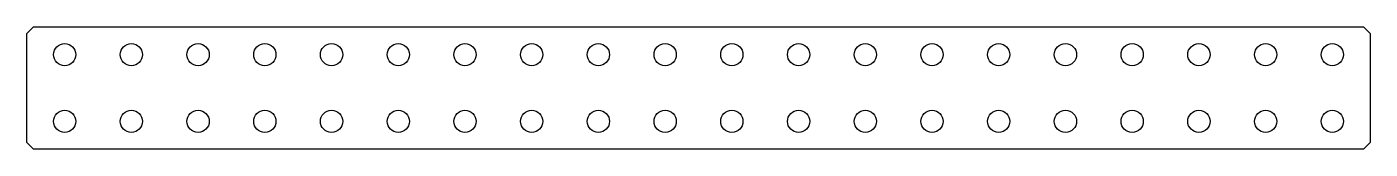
# Model space of a CAD drawing. Extents: x 0 to 6040, y 0 to 550.
import ezdxf

# ---------------------------------------------------------------- set-up
doc = ezdxf.new("R2010")
doc.units = 0
doc.layers.get('0').update_dxf_attribs({"color": 2, "linetype": 'CONTINUOUS'})

msp = doc.modelspace()

# ---------------------------------------------------------------- linework, layer by layer
at = {"color": 2, "linetype": 'CONTINUOUS'}
msp.add_lwpolyline([(0, 30), (0, 520), (30, 550), (6010, 550), (6040, 520), (6040, 30), (6010, 0), (30, 0)], close=True, dxfattribs=at)
for points in [[(120, 425, -1), (220, 425, -1)], [(420, 425, -1), (520, 425, -1)], [(720, 425, -1), (820, 425, -1)], [(1020, 425, -1), (1120, 425, -1)], [(1320, 425, -1), (1420, 425, -1)], [(1620, 425, -1), (1720, 425, -1)], [(1920, 425, -1), (2020, 425, -1)], [(2220, 425, -1), (2320, 425, -1)], [(2520, 425, -1), (2620, 425, -1)], [(2820, 425, -1), (2920, 425, -1)], [(3120, 425, -1), (3220, 425, -1)], [(3420, 425, -1), (3520, 425, -1)], [(3720, 425, -1), (3820, 425, -1)], [(4020, 425, -1), (4120, 425, -1)], [(4320, 425, -1), (4420, 425, -1)], [(4620, 425, -1), (4720, 425, -1)], [(4920, 425, -1), (5020, 425, -1)], [(5220, 425, -1), (5320, 425, -1)], [(5520, 425, -1), (5620, 425, -1)], [(5820, 425, -1), (5920, 425, -1)], [(120, 125, -1), (220, 125, -1)], [(420, 125, -1), (520, 125, -1)], [(720, 125, -1), (820, 125, -1)], [(1020, 125, -1), (1120, 125, -1)], [(1320, 125, -1), (1420, 125, -1)], [(1620, 125, -1), (1720, 125, -1)], [(1920, 125, -1), (2020, 125, -1)], [(2220, 125, -1), (2320, 125, -1)], [(2520, 125, -1), (2620, 125, -1)], [(2820, 125, -1), (2920, 125, -1)], [(3120, 125, -1), (3220, 125, -1)], [(3420, 125, -1), (3520, 125, -1)], [(3720, 125, -1), (3820, 125, -1)], [(4020, 125, -1), (4120, 125, -1)], [(4320, 125, -1), (4420, 125, -1)], [(4620, 125, -1), (4720, 125, -1)], [(4920, 125, -1), (5020, 125, -1)], [(5220, 125, -1), (5320, 125, -1)], [(5520, 125, -1), (5620, 125, -1)], [(5820, 125, -1), (5920, 125, -1)]]:
    msp.add_lwpolyline(points, format="xyb", close=True, dxfattribs=at)

doc.saveas('drawing.dxf')
